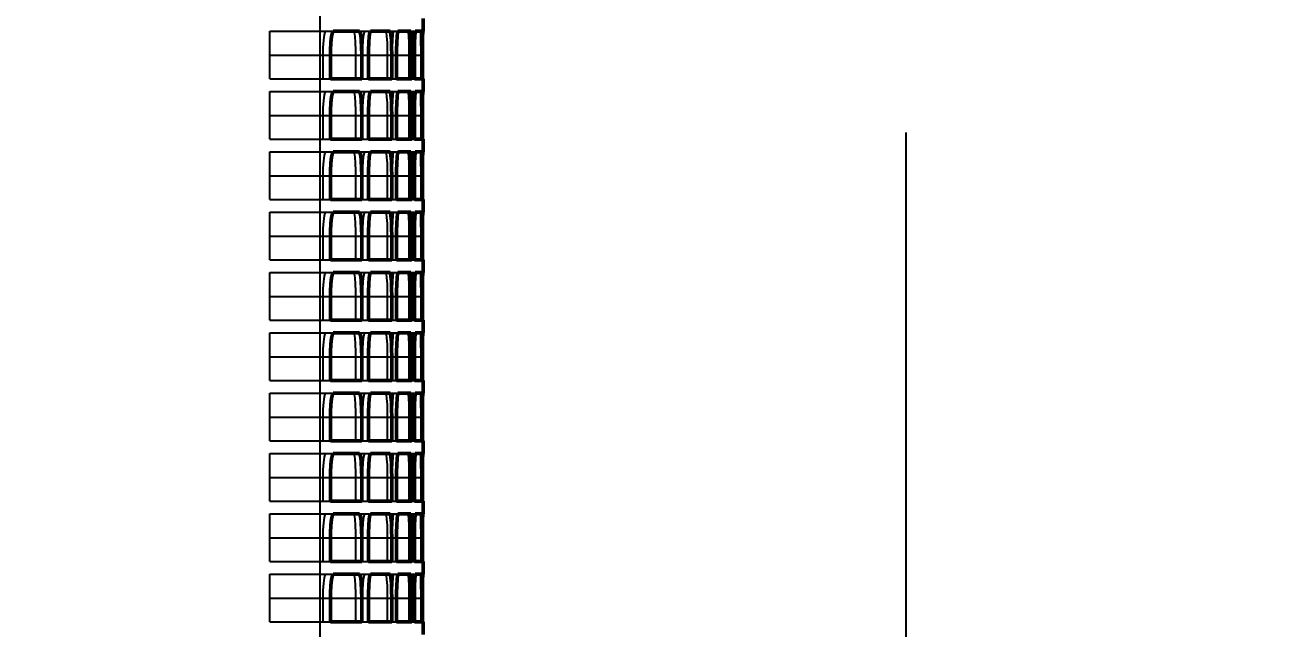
# Model space of a CAD drawing. Header units: inches. Extents: x -0.3 to 42.3, y 0 to 41.9.
# Drawn here: x 31.97 to 42.25, y 10.13 to 15.13 of the extents above; entities that cross this region are included whole.
import ezdxf

# ---------------------------------------------------------------- set-up
doc = ezdxf.new("R2010")
doc.units = ezdxf.units.IN
doc.header["$MEASUREMENT"] = 0
doc.linetypes.add('Dashed', pattern=[2, 1, -1])
for name, color, linetype, lineweight in [('AM_0', 7, 'Continuous', 50), ('AM_4', 3, 'Continuous', 25), ('AM_5', 3, 'Continuous', 25), ('AM_9', 6, 'Dashed', 25)]:
    doc.layers.add(name, color=color, linetype=linetype, lineweight=lineweight)
doc.dimstyles.get("Standard").update_dxf_attribs({"dimtxt": 0.18, "dimasz": 0.18, "dimexe": 0.18, "dimexo": 0.0625, "dimgap": 0.09, "dimtad": 0, "dimtih": 1, "dimtoh": 1, "dimdec": 4, "dimzin": 0, "dimdsep": 46, "dimtxsty": 'Standard', "dimcen": 0.09, "dimadec": 0, "dimazin": 0, "dimtfac": 1, "dimtdec": 4, "dimtofl": 0, "dimtmove": 0, "dimatfit": 3, "dimfxl": 1, "dimtolj": 1, "dimtzin": 0, "dimarcsym": 0})

# ---------------------------------------------------------------- blocks, each defined once
blk = doc.blocks.new('*D1')
at = {"layer": 'AM_5', "color": 0, "lineweight": -2}
for p, q in [((14.375, 41.75), (39.27, 41.75)), ((39.27, 39.75), (39.27, 27.51)), ((39.27, 2), (39.27, 14.24)), ((3.39, 0), (39.27, 0))]:
    blk.add_line(p, q, dxfattribs=at)
at = {"layer": 'AM_5', "color": 0}
for points in [[(39.603, 39.75), (38.937, 39.75), (39.27, 41.75)], [(38.937, 2), (39.603, 2), (39.27, 0)]]:
    blk.add_solid(points, dxfattribs=at)
at = {"layer": 'Defpoints', "color": 0}
for p in [(14.375, 41.75), (3.39, 0), (39.27, 0)]:
    blk.add_point(p, dxfattribs=at)
at = {"layer": 'AM_5', "color": 0, "insert": (39.27, 20.875), "char_height": 2, "attachment_point": 5, "rotation": 90}
blk.add_mtext('\\A1;41.75 in', dxfattribs=at)

msp = doc.modelspace()

# ---------------------------------------------------------------- linework, layer by layer
at = {"layer": 'AM_0'}
for p, q in [((35.27, 15.186), (35.27, 15.081)), ((34.74364, 15.081), (34.52673, 15.081)), ((34.99698, 15.081), (34.83586, 15.081)), ((35.16774, 15.081), (35.06207, 15.081)), ((35.25626, 15.081), (35.20582, 15.081)), ((35.27, 15.081), (35.26742, 15.081)), ((34.50411, 14.881), (34.50411, 14.686)), ((34.76233, 14.686), (34.76233, 14.881)), ((34.81857, 14.881), (34.81857, 14.686)), ((35.01038, 14.686), (35.01038, 14.881)), ((35.05007, 14.881), (35.05007, 14.686)), ((35.17586, 14.686), (35.17586, 14.881)), ((35.19909, 14.881), (35.19909, 14.686)), ((35.25913, 14.686), (35.25913, 14.881)), ((35.26593, 14.881), (35.26593, 14.686)), ((34.50411, 14.686), (34.76233, 14.686)), ((34.81857, 14.686), (35.01038, 14.686)), ((35.05007, 14.686), (35.17586, 14.686)), ((35.19909, 14.686), (35.25913, 14.686)), ((35.26593, 14.686), (35.27, 14.686)), ((35.27, 14.686), (35.27, 14.581)), ((34.74364, 14.581), (34.52673, 14.581)), ((34.99698, 14.581), (34.83586, 14.581)), ((35.16774, 14.581), (35.06207, 14.581)), ((35.25626, 14.581), (35.20582, 14.581)), ((35.27, 14.581), (35.26742, 14.581)), ((34.50411, 14.381), (34.50411, 14.186)), ((34.76233, 14.186), (34.76233, 14.381)), ((34.81857, 14.381), (34.81857, 14.186)), ((35.01038, 14.186), (35.01038, 14.381)), ((35.05007, 14.381), (35.05007, 14.186)), ((35.17586, 14.186), (35.17586, 14.381)), ((35.19909, 14.381), (35.19909, 14.186)), ((35.25913, 14.186), (35.25913, 14.381)), ((35.26593, 14.381), (35.26593, 14.186)), ((34.50411, 14.186), (34.76233, 14.186)), ((34.81857, 14.186), (35.01038, 14.186)), ((35.05007, 14.186), (35.17586, 14.186)), ((35.19909, 14.186), (35.25913, 14.186)), ((35.26593, 14.186), (35.27, 14.186)), ((35.27, 14.186), (35.27, 14.081)), ((34.74364, 14.081), (34.52673, 14.081)), ((34.99698, 14.081), (34.83586, 14.081)), ((35.16774, 14.081), (35.06207, 14.081)), ((35.25626, 14.081), (35.20582, 14.081)), ((35.27, 14.081), (35.26742, 14.081)), ((34.50411, 13.881), (34.50411, 13.686)), ((34.76233, 13.686), (34.76233, 13.881)), ((34.81857, 13.881), (34.81857, 13.686)), ((35.01038, 13.686), (35.01038, 13.881)), ((35.05007, 13.881), (35.05007, 13.686)), ((35.17586, 13.686), (35.17586, 13.881)), ((35.19909, 13.881), (35.19909, 13.686)), ((35.25913, 13.686), (35.25913, 13.881)), ((35.26593, 13.881), (35.26593, 13.686)), ((34.50411, 13.686), (34.76233, 13.686)), ((34.81857, 13.686), (35.01038, 13.686)), ((35.05007, 13.686), (35.17586, 13.686)), ((35.19909, 13.686), (35.25913, 13.686)), ((35.26593, 13.686), (35.27, 13.686)), ((35.27, 13.686), (35.27, 13.581)), ((34.74364, 13.581), (34.52673, 13.581)), ((34.99698, 13.581), (34.83586, 13.581)), ((35.16774, 13.581), (35.06207, 13.581)), ((35.25626, 13.581), (35.20582, 13.581)), ((35.27, 13.581), (35.26742, 13.581)), ((34.50411, 13.381), (34.50411, 13.186)), ((34.76233, 13.186), (34.76233, 13.381)), ((34.81857, 13.381), (34.81857, 13.186)), ((35.01038, 13.186), (35.01038, 13.381)), ((35.05007, 13.381), (35.05007, 13.186)), ((35.17586, 13.186), (35.17586, 13.381)), ((35.19909, 13.381), (35.19909, 13.186)), ((35.25913, 13.186), (35.25913, 13.381)), ((35.26593, 13.381), (35.26593, 13.186)), ((34.50411, 13.186), (34.76233, 13.186)), ((34.81857, 13.186), (35.01038, 13.186)), ((35.05007, 13.186), (35.17586, 13.186)), ((35.19909, 13.186), (35.25913, 13.186)), ((35.26593, 13.186), (35.27, 13.186)), ((35.27, 13.186), (35.27, 13.081)), ((34.74364, 13.081), (34.52673, 13.081)), ((34.99698, 13.081), (34.83586, 13.081)), ((35.16774, 13.081), (35.06207, 13.081)), ((35.25626, 13.081), (35.20582, 13.081)), ((35.27, 13.081), (35.26742, 13.081)), ((34.50411, 12.881), (34.50411, 12.686)), ((34.76233, 12.686), (34.76233, 12.881)), ((34.81857, 12.881), (34.81857, 12.686)), ((35.01038, 12.686), (35.01038, 12.881)), ((35.05007, 12.881), (35.05007, 12.686)), ((35.17586, 12.686), (35.17586, 12.881)), ((35.19909, 12.881), (35.19909, 12.686)), ((35.25913, 12.686), (35.25913, 12.881)), ((35.26593, 12.881), (35.26593, 12.686)), ((34.50411, 12.686), (34.76233, 12.686)), ((34.81857, 12.686), (35.01038, 12.686)), ((35.05007, 12.686), (35.17586, 12.686)), ((35.19909, 12.686), (35.25913, 12.686)), ((35.26593, 12.686), (35.27, 12.686)), ((35.27, 12.686), (35.27, 12.581)), ((34.74364, 12.581), (34.52673, 12.581)), ((34.99698, 12.581), (34.83586, 12.581)), ((35.16774, 12.581), (35.06207, 12.581)), ((35.25626, 12.581), (35.20582, 12.581)), ((35.27, 12.581), (35.26742, 12.581)), ((34.50411, 12.381), (34.50411, 12.186)), ((34.76233, 12.186), (34.76233, 12.381)), ((34.81857, 12.381), (34.81857, 12.186)), ((35.01038, 12.186), (35.01038, 12.381)), ((35.05007, 12.381), (35.05007, 12.186)), ((35.17586, 12.186), (35.17586, 12.381)), ((35.19909, 12.381), (35.19909, 12.186)), ((35.25913, 12.186), (35.25913, 12.381)), ((35.26593, 12.381), (35.26593, 12.186)), ((34.50411, 12.186), (34.76233, 12.186)), ((34.81857, 12.186), (35.01038, 12.186)), ((35.05007, 12.186), (35.17586, 12.186)), ((35.19909, 12.186), (35.25913, 12.186)), ((35.26593, 12.186), (35.27, 12.186)), ((35.27, 12.186), (35.27, 12.081)), ((34.74364, 12.081), (34.52673, 12.081)), ((34.99698, 12.081), (34.83586, 12.081)), ((35.16774, 12.081), (35.06207, 12.081)), ((35.25626, 12.081), (35.20582, 12.081)), ((35.27, 12.081), (35.26742, 12.081)), ((34.50411, 11.881), (34.50411, 11.686)), ((34.76233, 11.686), (34.76233, 11.881)), ((34.81857, 11.881), (34.81857, 11.686)), ((35.01038, 11.686), (35.01038, 11.881)), ((35.05007, 11.881), (35.05007, 11.686)), ((35.17586, 11.686), (35.17586, 11.881)), ((35.19909, 11.881), (35.19909, 11.686)), ((35.25913, 11.686), (35.25913, 11.881)), ((35.26593, 11.881), (35.26593, 11.686)), ((34.50411, 11.686), (34.76233, 11.686)), ((34.81857, 11.686), (35.01038, 11.686)), ((35.05007, 11.686), (35.17586, 11.686)), ((35.19909, 11.686), (35.25913, 11.686)), ((35.26593, 11.686), (35.27, 11.686)), ((35.27, 11.686), (35.27, 11.581)), ((34.74364, 11.581), (34.52673, 11.581)), ((34.99698, 11.581), (34.83586, 11.581)), ((35.16774, 11.581), (35.06207, 11.581)), ((35.25626, 11.581), (35.20582, 11.581)), ((35.27, 11.581), (35.26742, 11.581)), ((34.50411, 11.381), (34.50411, 11.186)), ((34.76233, 11.186), (34.76233, 11.381)), ((34.81857, 11.381), (34.81857, 11.186)), ((35.01038, 11.186), (35.01038, 11.381)), ((35.05007, 11.381), (35.05007, 11.186)), ((35.17586, 11.186), (35.17586, 11.381)), ((35.19909, 11.381), (35.19909, 11.186)), ((35.25913, 11.186), (35.25913, 11.381)), ((35.26593, 11.381), (35.26593, 11.186)), ((34.50411, 11.186), (34.76233, 11.186)), ((34.81857, 11.186), (35.01038, 11.186)), ((35.05007, 11.186), (35.17586, 11.186)), ((35.19909, 11.186), (35.25913, 11.186)), ((35.26593, 11.186), (35.27, 11.186)), ((35.27, 11.186), (35.27, 11.081)), ((34.74364, 11.081), (34.52673, 11.081)), ((34.99698, 11.081), (34.83586, 11.081)), ((35.16774, 11.081), (35.06207, 11.081)), ((35.25626, 11.081), (35.20582, 11.081)), ((35.27, 11.081), (35.26742, 11.081)), ((34.50411, 10.881), (34.50411, 10.686)), ((34.76233, 10.686), (34.76233, 10.881)), ((34.81857, 10.881), (34.81857, 10.686)), ((35.01038, 10.686), (35.01038, 10.881)), ((35.05007, 10.881), (35.05007, 10.686)), ((35.17586, 10.686), (35.17586, 10.881)), ((35.19909, 10.881), (35.19909, 10.686)), ((35.25913, 10.686), (35.25913, 10.881)), ((35.26593, 10.881), (35.26593, 10.686)), ((34.50411, 10.686), (34.76233, 10.686)), ((34.81857, 10.686), (35.01038, 10.686)), ((35.05007, 10.686), (35.17586, 10.686)), ((35.19909, 10.686), (35.25913, 10.686)), ((35.26593, 10.686), (35.27, 10.686)), ((35.27, 10.686), (35.27, 10.581)), ((34.74364, 10.581), (34.52673, 10.581)), ((34.99698, 10.581), (34.83586, 10.581)), ((35.16774, 10.581), (35.06207, 10.581)), ((35.25626, 10.581), (35.20582, 10.581)), ((35.27, 10.581), (35.26742, 10.581)), ((34.50411, 10.381), (34.50411, 10.186)), ((34.76233, 10.186), (34.76233, 10.381)), ((34.81857, 10.381), (34.81857, 10.186)), ((35.01038, 10.186), (35.01038, 10.381)), ((35.05007, 10.381), (35.05007, 10.186)), ((35.17586, 10.186), (35.17586, 10.381)), ((35.19909, 10.381), (35.19909, 10.186)), ((35.25913, 10.186), (35.25913, 10.381)), ((35.26593, 10.381), (35.26593, 10.186)), ((34.50411, 10.186), (34.76233, 10.186)), ((34.81857, 10.186), (35.01038, 10.186)), ((35.05007, 10.186), (35.17586, 10.186)), ((35.19909, 10.186), (35.25913, 10.186)), ((35.26593, 10.186), (35.27, 10.186)), ((35.27, 10.186), (35.27, 10.081))]:
    msp.add_line(p, q, dxfattribs=at)
for points in [[(34.52673, 15.081), (34.51924, 15.06961), (34.51257, 15.03669), (34.5075, 14.98604), (34.50463, 14.92369), (34.50411, 14.881)], [(34.76233, 14.881), (34.76129, 14.94699), (34.75829, 15.00554), (34.75365, 15.05018), (34.74785, 15.07594), (34.74364, 15.081)], [(34.83586, 15.081), (34.83016, 15.06966), (34.82507, 15.03689), (34.82119, 14.98645), (34.81898, 14.92419), (34.81857, 14.881)], [(35.01038, 14.881), (35.00964, 14.94709), (35.00748, 15.00573), (35.00415, 15.05038), (34.99998, 15.07603), (34.99698, 15.081)], [(35.06207, 15.081), (35.05813, 15.06969), (35.0546, 15.03704), (35.0519, 14.98674), (35.05036, 14.92456), (35.05007, 14.881)], [(35.17586, 14.881), (35.17541, 14.94716), (35.17411, 15.00586), (35.17209, 15.05051), (35.16956, 15.07609), (35.16774, 15.081)], [(35.20582, 15.081), (35.20363, 15.06972), (35.20165, 15.03713), (35.20013, 14.98693), (35.19925, 14.9248), (35.19909, 14.881)], [(35.25913, 14.881), (35.25898, 14.9472), (35.25853, 15.00593), (35.25782, 15.05058), (35.25692, 15.07612), (35.25626, 15.081)], [(35.26742, 15.081), (35.26696, 15.06973), (35.26653, 15.03717), (35.26618, 14.98701), (35.26597, 14.9249), (35.26593, 14.881)], [(34.52673, 14.581), (34.51924, 14.56961), (34.51257, 14.53669), (34.5075, 14.48604), (34.50463, 14.42369), (34.50411, 14.381)], [(34.76233, 14.381), (34.76129, 14.44699), (34.75829, 14.50554), (34.75365, 14.55018), (34.74785, 14.57594), (34.74364, 14.581)], [(34.83586, 14.581), (34.83016, 14.56966), (34.82507, 14.53689), (34.82119, 14.48645), (34.81898, 14.42419), (34.81857, 14.381)], [(35.01038, 14.381), (35.00964, 14.44709), (35.00748, 14.50573), (35.00415, 14.55038), (34.99998, 14.57603), (34.99698, 14.581)], [(35.06207, 14.581), (35.05813, 14.56969), (35.0546, 14.53704), (35.0519, 14.48674), (35.05036, 14.42456), (35.05007, 14.381)], [(35.17586, 14.381), (35.17541, 14.44716), (35.17411, 14.50586), (35.17209, 14.55051), (35.16956, 14.57609), (35.16774, 14.581)], [(35.20582, 14.581), (35.20363, 14.56972), (35.20165, 14.53713), (35.20013, 14.48693), (35.19925, 14.4248), (35.19909, 14.381)], [(35.25913, 14.381), (35.25898, 14.4472), (35.25853, 14.50593), (35.25782, 14.55058), (35.25692, 14.57612), (35.25626, 14.581)], [(35.26742, 14.581), (35.26696, 14.56973), (35.26653, 14.53717), (35.26618, 14.48701), (35.26597, 14.4249), (35.26593, 14.381)], [(34.52673, 14.081), (34.51924, 14.06961), (34.51257, 14.03669), (34.5075, 13.98604), (34.50463, 13.92369), (34.50411, 13.881)], [(34.76233, 13.881), (34.76129, 13.94699), (34.75829, 14.00554), (34.75365, 14.05018), (34.74785, 14.07594), (34.74364, 14.081)], [(34.83586, 14.081), (34.83016, 14.06966), (34.82507, 14.03689), (34.82119, 13.98645), (34.81898, 13.92419), (34.81857, 13.881)], [(35.01038, 13.881), (35.00964, 13.94709), (35.00748, 14.00573), (35.00415, 14.05038), (34.99998, 14.07603), (34.99698, 14.081)], [(35.06207, 14.081), (35.05813, 14.06969), (35.0546, 14.03704), (35.0519, 13.98674), (35.05036, 13.92456), (35.05007, 13.881)], [(35.17586, 13.881), (35.17541, 13.94716), (35.17411, 14.00586), (35.17209, 14.05051), (35.16956, 14.07609), (35.16774, 14.081)], [(35.20582, 14.081), (35.20363, 14.06972), (35.20165, 14.03713), (35.20013, 13.98693), (35.19925, 13.9248), (35.19909, 13.881)], [(35.25913, 13.881), (35.25898, 13.9472), (35.25853, 14.00593), (35.25782, 14.05058), (35.25692, 14.07612), (35.25626, 14.081)], [(35.26742, 14.081), (35.26696, 14.06973), (35.26653, 14.03717), (35.26618, 13.98701), (35.26597, 13.9249), (35.26593, 13.881)], [(34.52673, 13.581), (34.51924, 13.56961), (34.51257, 13.53669), (34.5075, 13.48604), (34.50463, 13.42369), (34.50411, 13.381)], [(34.76233, 13.381), (34.76129, 13.44699), (34.75829, 13.50554), (34.75365, 13.55018), (34.74785, 13.57594), (34.74364, 13.581)], [(34.83586, 13.581), (34.83016, 13.56966), (34.82507, 13.53689), (34.82119, 13.48645), (34.81898, 13.42419), (34.81857, 13.381)], [(35.01038, 13.381), (35.00964, 13.44709), (35.00748, 13.50573), (35.00415, 13.55038), (34.99998, 13.57603), (34.99698, 13.581)], [(35.06207, 13.581), (35.05813, 13.56969), (35.0546, 13.53704), (35.0519, 13.48674), (35.05036, 13.42456), (35.05007, 13.381)], [(35.17586, 13.381), (35.17541, 13.44716), (35.17411, 13.50586), (35.17209, 13.55051), (35.16956, 13.57609), (35.16774, 13.581)], [(35.20582, 13.581), (35.20363, 13.56972), (35.20165, 13.53713), (35.20013, 13.48693), (35.19925, 13.4248), (35.19909, 13.381)], [(35.25913, 13.381), (35.25898, 13.4472), (35.25853, 13.50593), (35.25782, 13.55058), (35.25692, 13.57612), (35.25626, 13.581)], [(35.26742, 13.581), (35.26696, 13.56973), (35.26653, 13.53717), (35.26618, 13.48701), (35.26597, 13.4249), (35.26593, 13.381)], [(34.52673, 13.081), (34.51924, 13.06961), (34.51257, 13.03669), (34.5075, 12.98604), (34.50463, 12.92369), (34.50411, 12.881)], [(34.76233, 12.881), (34.76129, 12.94699), (34.75829, 13.00554), (34.75365, 13.05018), (34.74785, 13.07594), (34.74364, 13.081)], [(34.83586, 13.081), (34.83016, 13.06966), (34.82507, 13.03689), (34.82119, 12.98645), (34.81898, 12.92419), (34.81857, 12.881)], [(35.01038, 12.881), (35.00964, 12.94709), (35.00748, 13.00573), (35.00415, 13.05038), (34.99998, 13.07603), (34.99698, 13.081)], [(35.06207, 13.081), (35.05813, 13.06969), (35.0546, 13.03704), (35.0519, 12.98674), (35.05036, 12.92456), (35.05007, 12.881)], [(35.17586, 12.881), (35.17541, 12.94716), (35.17411, 13.00586), (35.17209, 13.05051), (35.16956, 13.07609), (35.16774, 13.081)], [(35.20582, 13.081), (35.20363, 13.06972), (35.20165, 13.03713), (35.20013, 12.98693), (35.19925, 12.9248), (35.19909, 12.881)], [(35.25913, 12.881), (35.25898, 12.9472), (35.25853, 13.00593), (35.25782, 13.05058), (35.25692, 13.07612), (35.25626, 13.081)], [(35.26742, 13.081), (35.26696, 13.06973), (35.26653, 13.03717), (35.26618, 12.98701), (35.26597, 12.9249), (35.26593, 12.881)], [(34.52673, 12.581), (34.51924, 12.56961), (34.51257, 12.53669), (34.5075, 12.48604), (34.50463, 12.42369), (34.50411, 12.381)], [(34.76233, 12.381), (34.76129, 12.44699), (34.75829, 12.50554), (34.75365, 12.55018), (34.74785, 12.57594), (34.74364, 12.581)], [(34.83586, 12.581), (34.83016, 12.56966), (34.82507, 12.53689), (34.82119, 12.48645), (34.81898, 12.42419), (34.81857, 12.381)], [(35.01038, 12.381), (35.00964, 12.44709), (35.00748, 12.50573), (35.00415, 12.55038), (34.99998, 12.57603), (34.99698, 12.581)], [(35.06207, 12.581), (35.05813, 12.56969), (35.0546, 12.53704), (35.0519, 12.48674), (35.05036, 12.42456), (35.05007, 12.381)], [(35.17586, 12.381), (35.17541, 12.44716), (35.17411, 12.50586), (35.17209, 12.55051), (35.16956, 12.57609), (35.16774, 12.581)], [(35.20582, 12.581), (35.20363, 12.56972), (35.20165, 12.53713), (35.20013, 12.48693), (35.19925, 12.4248), (35.19909, 12.381)], [(35.25913, 12.381), (35.25898, 12.4472), (35.25853, 12.50593), (35.25782, 12.55058), (35.25692, 12.57612), (35.25626, 12.581)], [(35.26742, 12.581), (35.26696, 12.56973), (35.26653, 12.53717), (35.26618, 12.48701), (35.26597, 12.4249), (35.26593, 12.381)], [(34.52673, 12.081), (34.51924, 12.06961), (34.51257, 12.03669), (34.5075, 11.98604), (34.50463, 11.92369), (34.50411, 11.881)], [(34.76233, 11.881), (34.76129, 11.94699), (34.75829, 12.00554), (34.75365, 12.05018), (34.74785, 12.07594), (34.74364, 12.081)], [(34.83586, 12.081), (34.83016, 12.06966), (34.82507, 12.03689), (34.82119, 11.98645), (34.81898, 11.92419), (34.81857, 11.881)], [(35.01038, 11.881), (35.00964, 11.94709), (35.00748, 12.00573), (35.00415, 12.05038), (34.99998, 12.07603), (34.99698, 12.081)], [(35.06207, 12.081), (35.05813, 12.06969), (35.0546, 12.03704), (35.0519, 11.98674), (35.05036, 11.92456), (35.05007, 11.881)], [(35.17586, 11.881), (35.17541, 11.94716), (35.17411, 12.00586), (35.17209, 12.05051), (35.16956, 12.07609), (35.16774, 12.081)], [(35.20582, 12.081), (35.20363, 12.06972), (35.20165, 12.03713), (35.20013, 11.98693), (35.19925, 11.9248), (35.19909, 11.881)], [(35.25913, 11.881), (35.25898, 11.9472), (35.25853, 12.00593), (35.25782, 12.05058), (35.25692, 12.07612), (35.25626, 12.081)], [(35.26742, 12.081), (35.26696, 12.06973), (35.26653, 12.03717), (35.26618, 11.98701), (35.26597, 11.9249), (35.26593, 11.881)], [(34.52673, 11.581), (34.51924, 11.56961), (34.51257, 11.53669), (34.5075, 11.48604), (34.50463, 11.42369), (34.50411, 11.381)], [(34.76233, 11.381), (34.76129, 11.44699), (34.75829, 11.50554), (34.75365, 11.55018), (34.74785, 11.57594), (34.74364, 11.581)], [(34.83586, 11.581), (34.83016, 11.56966), (34.82507, 11.53689), (34.82119, 11.48645), (34.81898, 11.42419), (34.81857, 11.381)], [(35.01038, 11.381), (35.00964, 11.44709), (35.00748, 11.50573), (35.00415, 11.55038), (34.99998, 11.57603), (34.99698, 11.581)], [(35.06207, 11.581), (35.05813, 11.56969), (35.0546, 11.53704), (35.0519, 11.48674), (35.05036, 11.42456), (35.05007, 11.381)], [(35.17586, 11.381), (35.17541, 11.44716), (35.17411, 11.50586), (35.17209, 11.55051), (35.16956, 11.57609), (35.16774, 11.581)], [(35.20582, 11.581), (35.20363, 11.56972), (35.20165, 11.53713), (35.20013, 11.48693), (35.19925, 11.4248), (35.19909, 11.381)], [(35.25913, 11.381), (35.25898, 11.4472), (35.25853, 11.50593), (35.25782, 11.55058), (35.25692, 11.57612), (35.25626, 11.581)], [(35.26742, 11.581), (35.26696, 11.56973), (35.26653, 11.53717), (35.26618, 11.48701), (35.26597, 11.4249), (35.26593, 11.381)], [(34.52673, 11.081), (34.51924, 11.06961), (34.51257, 11.03669), (34.5075, 10.98604), (34.50463, 10.92369), (34.50411, 10.881)], [(34.76233, 10.881), (34.76129, 10.94699), (34.75829, 11.00554), (34.75365, 11.05018), (34.74785, 11.07594), (34.74364, 11.081)], [(34.83586, 11.081), (34.83016, 11.06966), (34.82507, 11.03689), (34.82119, 10.98645), (34.81898, 10.92419), (34.81857, 10.881)], [(35.01038, 10.881), (35.00964, 10.94709), (35.00748, 11.00573), (35.00415, 11.05038), (34.99998, 11.07603), (34.99698, 11.081)], [(35.06207, 11.081), (35.05813, 11.06969), (35.0546, 11.03704), (35.0519, 10.98674), (35.05036, 10.92456), (35.05007, 10.881)], [(35.17586, 10.881), (35.17541, 10.94716), (35.17411, 11.00586), (35.17209, 11.05051), (35.16956, 11.07609), (35.16774, 11.081)], [(35.20582, 11.081), (35.20363, 11.06972), (35.20165, 11.03713), (35.20013, 10.98693), (35.19925, 10.9248), (35.19909, 10.881)], [(35.25913, 10.881), (35.25898, 10.9472), (35.25853, 11.00593), (35.25782, 11.05058), (35.25692, 11.07612), (35.25626, 11.081)], [(35.26742, 11.081), (35.26696, 11.06973), (35.26653, 11.03717), (35.26618, 10.98701), (35.26597, 10.9249), (35.26593, 10.881)], [(34.52673, 10.581), (34.51924, 10.56961), (34.51257, 10.53669), (34.5075, 10.48604), (34.50463, 10.42369), (34.50411, 10.381)], [(34.76233, 10.381), (34.76129, 10.44699), (34.75829, 10.50554), (34.75365, 10.55018), (34.74785, 10.57594), (34.74364, 10.581)], [(34.83586, 10.581), (34.83016, 10.56966), (34.82507, 10.53689), (34.82119, 10.48645), (34.81898, 10.42419), (34.81857, 10.381)], [(35.01038, 10.381), (35.00964, 10.44709), (35.00748, 10.50573), (35.00415, 10.55038), (34.99998, 10.57603), (34.99698, 10.581)], [(35.06207, 10.581), (35.05813, 10.56969), (35.0546, 10.53704), (35.0519, 10.48674), (35.05036, 10.42456), (35.05007, 10.381)], [(35.17586, 10.381), (35.17541, 10.44716), (35.17411, 10.50586), (35.17209, 10.55051), (35.16956, 10.57609), (35.16774, 10.581)], [(35.20582, 10.581), (35.20363, 10.56972), (35.20165, 10.53713), (35.20013, 10.48693), (35.19925, 10.4248), (35.19909, 10.381)], [(35.25913, 10.381), (35.25898, 10.4472), (35.25853, 10.50593), (35.25782, 10.55058), (35.25692, 10.57612), (35.25626, 10.581)], [(35.26742, 10.581), (35.26696, 10.56973), (35.26653, 10.53717), (35.26618, 10.48701), (35.26597, 10.4249), (35.26593, 10.381)]]:
    msp.add_lwpolyline(points, dxfattribs=at)
at = {"layer": 'AM_4'}
for p, q in [((34.41416, 41.15), (34.41416, 1.69)), ((34.50411, 14.881), (34.76233, 14.881)), ((34.81857, 14.881), (35.01038, 14.881)), ((35.05007, 14.881), (35.17586, 14.881)), ((35.19909, 14.881), (35.25913, 14.881)), ((34.50411, 14.381), (34.76233, 14.381)), ((34.81857, 14.381), (35.01038, 14.381)), ((35.05007, 14.381), (35.17586, 14.381)), ((35.19909, 14.381), (35.25913, 14.381)), ((34.50411, 13.881), (34.76233, 13.881)), ((34.81857, 13.881), (35.01038, 13.881)), ((35.05007, 13.881), (35.17586, 13.881)), ((35.19909, 13.881), (35.25913, 13.881)), ((34.50411, 13.381), (34.76233, 13.381)), ((34.81857, 13.381), (35.01038, 13.381)), ((35.05007, 13.381), (35.17586, 13.381)), ((35.19909, 13.381), (35.25913, 13.381)), ((34.50411, 12.881), (34.76233, 12.881)), ((34.81857, 12.881), (35.01038, 12.881)), ((35.05007, 12.881), (35.17586, 12.881)), ((35.19909, 12.881), (35.25913, 12.881)), ((34.50411, 12.381), (34.76233, 12.381)), ((34.81857, 12.381), (35.01038, 12.381)), ((35.05007, 12.381), (35.17586, 12.381)), ((35.19909, 12.381), (35.25913, 12.381)), ((34.50411, 11.881), (34.76233, 11.881)), ((34.81857, 11.881), (35.01038, 11.881)), ((35.05007, 11.881), (35.17586, 11.881)), ((35.19909, 11.881), (35.25913, 11.881)), ((34.50411, 11.381), (34.76233, 11.381)), ((34.81857, 11.381), (35.01038, 11.381)), ((35.05007, 11.381), (35.17586, 11.381)), ((35.19909, 11.381), (35.25913, 11.381)), ((34.50411, 10.881), (34.76233, 10.881)), ((34.81857, 10.881), (35.01038, 10.881)), ((35.05007, 10.881), (35.17586, 10.881)), ((35.19909, 10.881), (35.25913, 10.881)), ((34.50411, 10.381), (34.76233, 10.381)), ((34.81857, 10.381), (35.01038, 10.381)), ((35.05007, 10.381), (35.17586, 10.381)), ((35.19909, 10.381), (35.25913, 10.381))]:
    msp.add_line(p, q, dxfattribs=at)
at = {"layer": 'AM_9'}
for p, q in [((34, 14.686), (34, 15.081)), ((34, 15.081), (34.52673, 15.081)), ((34.74364, 15.081), (34.83586, 15.081)), ((34.99698, 15.081), (35.06207, 15.081)), ((35.16774, 15.081), (35.20582, 15.081)), ((35.25626, 15.081), (35.26742, 15.081)), ((34, 14.881), (34.50411, 14.881)), ((34.44226, 14.686), (34.44226, 14.881)), ((34.71185, 14.881), (34.71185, 14.686)), ((34.76233, 14.881), (34.81857, 14.881)), ((34.77091, 14.686), (34.77091, 14.881)), ((34.974, 14.881), (34.974, 14.686)), ((35.01038, 14.881), (35.05007, 14.881)), ((35.01649, 14.686), (35.01649, 14.881)), ((35.15351, 14.881), (35.15351, 14.686)), ((35.17586, 14.881), (35.19909, 14.881)), ((35.17953, 14.686), (35.17953, 14.881)), ((35.25075, 14.881), (35.25075, 14.686)), ((35.25913, 14.881), (35.26593, 14.881)), ((35.26035, 14.686), (35.26035, 14.881)), ((34, 14.686), (34.50411, 14.686)), ((34.76233, 14.686), (34.81857, 14.686)), ((35.01038, 14.686), (35.05007, 14.686)), ((35.17586, 14.686), (35.19909, 14.686)), ((35.25913, 14.686), (35.26593, 14.686)), ((34, 14.186), (34, 14.581)), ((34, 14.581), (34.52673, 14.581)), ((34.74364, 14.581), (34.83586, 14.581)), ((34.99698, 14.581), (35.06207, 14.581)), ((35.16774, 14.581), (35.20582, 14.581)), ((35.25626, 14.581), (35.26742, 14.581)), ((34, 14.381), (34.50411, 14.381)), ((34.44226, 14.186), (34.44226, 14.381)), ((34.71185, 14.381), (34.71185, 14.186)), ((34.76233, 14.381), (34.81857, 14.381)), ((34.77091, 14.186), (34.77091, 14.381)), ((34.974, 14.381), (34.974, 14.186)), ((35.01038, 14.381), (35.05007, 14.381)), ((35.01649, 14.186), (35.01649, 14.381)), ((35.15351, 14.381), (35.15351, 14.186)), ((35.17586, 14.381), (35.19909, 14.381)), ((35.17953, 14.186), (35.17953, 14.381)), ((35.25075, 14.381), (35.25075, 14.186)), ((35.25913, 14.381), (35.26593, 14.381)), ((35.26035, 14.186), (35.26035, 14.381)), ((34, 14.186), (34.50411, 14.186)), ((34.76233, 14.186), (34.81857, 14.186)), ((35.01038, 14.186), (35.05007, 14.186)), ((35.17586, 14.186), (35.19909, 14.186)), ((35.25913, 14.186), (35.26593, 14.186)), ((34, 13.686), (34, 14.081)), ((34, 14.081), (34.52673, 14.081)), ((34.74364, 14.081), (34.83586, 14.081)), ((34.99698, 14.081), (35.06207, 14.081)), ((35.16774, 14.081), (35.20582, 14.081)), ((35.25626, 14.081), (35.26742, 14.081)), ((34, 13.881), (34.50411, 13.881)), ((34.44226, 13.686), (34.44226, 13.881)), ((34.71185, 13.881), (34.71185, 13.686)), ((34.76233, 13.881), (34.81857, 13.881)), ((34.77091, 13.686), (34.77091, 13.881)), ((34.974, 13.881), (34.974, 13.686)), ((35.01038, 13.881), (35.05007, 13.881)), ((35.01649, 13.686), (35.01649, 13.881)), ((35.15351, 13.881), (35.15351, 13.686)), ((35.17586, 13.881), (35.19909, 13.881)), ((35.17953, 13.686), (35.17953, 13.881)), ((35.25075, 13.881), (35.25075, 13.686)), ((35.25913, 13.881), (35.26593, 13.881)), ((35.26035, 13.686), (35.26035, 13.881)), ((34, 13.686), (34.50411, 13.686)), ((34.76233, 13.686), (34.81857, 13.686)), ((35.01038, 13.686), (35.05007, 13.686)), ((35.17586, 13.686), (35.19909, 13.686)), ((35.25913, 13.686), (35.26593, 13.686)), ((34, 13.186), (34, 13.581)), ((34, 13.581), (34.52673, 13.581)), ((34.74364, 13.581), (34.83586, 13.581)), ((34.99698, 13.581), (35.06207, 13.581)), ((35.16774, 13.581), (35.20582, 13.581)), ((35.25626, 13.581), (35.26742, 13.581)), ((34, 13.381), (34.50411, 13.381)), ((34.44226, 13.186), (34.44226, 13.381)), ((34.71185, 13.381), (34.71185, 13.186)), ((34.76233, 13.381), (34.81857, 13.381)), ((34.77091, 13.186), (34.77091, 13.381)), ((34.974, 13.381), (34.974, 13.186)), ((35.01038, 13.381), (35.05007, 13.381)), ((35.01649, 13.186), (35.01649, 13.381)), ((35.15351, 13.381), (35.15351, 13.186)), ((35.17586, 13.381), (35.19909, 13.381)), ((35.17953, 13.186), (35.17953, 13.381)), ((35.25075, 13.381), (35.25075, 13.186)), ((35.25913, 13.381), (35.26593, 13.381)), ((35.26035, 13.186), (35.26035, 13.381)), ((34, 13.186), (34.50411, 13.186)), ((34.76233, 13.186), (34.81857, 13.186)), ((35.01038, 13.186), (35.05007, 13.186)), ((35.17586, 13.186), (35.19909, 13.186)), ((35.25913, 13.186), (35.26593, 13.186)), ((34, 12.686), (34, 13.081)), ((34, 13.081), (34.52673, 13.081)), ((34.74364, 13.081), (34.83586, 13.081)), ((34.99698, 13.081), (35.06207, 13.081)), ((35.16774, 13.081), (35.20582, 13.081)), ((35.25626, 13.081), (35.26742, 13.081)), ((34, 12.881), (34.50411, 12.881)), ((34.44226, 12.686), (34.44226, 12.881)), ((34.71185, 12.881), (34.71185, 12.686)), ((34.76233, 12.881), (34.81857, 12.881)), ((34.77091, 12.686), (34.77091, 12.881)), ((34.974, 12.881), (34.974, 12.686)), ((35.01038, 12.881), (35.05007, 12.881)), ((35.01649, 12.686), (35.01649, 12.881)), ((35.15351, 12.881), (35.15351, 12.686)), ((35.17586, 12.881), (35.19909, 12.881)), ((35.17953, 12.686), (35.17953, 12.881)), ((35.25075, 12.881), (35.25075, 12.686)), ((35.25913, 12.881), (35.26593, 12.881)), ((35.26035, 12.686), (35.26035, 12.881)), ((34, 12.686), (34.50411, 12.686)), ((34.76233, 12.686), (34.81857, 12.686)), ((35.01038, 12.686), (35.05007, 12.686)), ((35.17586, 12.686), (35.19909, 12.686)), ((35.25913, 12.686), (35.26593, 12.686)), ((34, 12.186), (34, 12.581)), ((34, 12.581), (34.52673, 12.581)), ((34.74364, 12.581), (34.83586, 12.581)), ((34.99698, 12.581), (35.06207, 12.581)), ((35.16774, 12.581), (35.20582, 12.581)), ((35.25626, 12.581), (35.26742, 12.581)), ((34, 12.381), (34.50411, 12.381)), ((34.44226, 12.186), (34.44226, 12.381)), ((34.71185, 12.381), (34.71185, 12.186)), ((34.76233, 12.381), (34.81857, 12.381)), ((34.77091, 12.186), (34.77091, 12.381)), ((34.974, 12.381), (34.974, 12.186)), ((35.01038, 12.381), (35.05007, 12.381)), ((35.01649, 12.186), (35.01649, 12.381)), ((35.15351, 12.381), (35.15351, 12.186)), ((35.17586, 12.381), (35.19909, 12.381)), ((35.17953, 12.186), (35.17953, 12.381)), ((35.25075, 12.381), (35.25075, 12.186)), ((35.25913, 12.381), (35.26593, 12.381)), ((35.26035, 12.186), (35.26035, 12.381)), ((34, 12.186), (34.50411, 12.186)), ((34.76233, 12.186), (34.81857, 12.186)), ((35.01038, 12.186), (35.05007, 12.186)), ((35.17586, 12.186), (35.19909, 12.186)), ((35.25913, 12.186), (35.26593, 12.186)), ((34, 11.686), (34, 12.081)), ((34, 12.081), (34.52673, 12.081)), ((34.74364, 12.081), (34.83586, 12.081)), ((34.99698, 12.081), (35.06207, 12.081)), ((35.16774, 12.081), (35.20582, 12.081)), ((35.25626, 12.081), (35.26742, 12.081)), ((34, 11.881), (34.50411, 11.881)), ((34.44226, 11.686), (34.44226, 11.881)), ((34.71185, 11.881), (34.71185, 11.686)), ((34.76233, 11.881), (34.81857, 11.881)), ((34.77091, 11.686), (34.77091, 11.881)), ((34.974, 11.881), (34.974, 11.686)), ((35.01038, 11.881), (35.05007, 11.881)), ((35.01649, 11.686), (35.01649, 11.881)), ((35.15351, 11.881), (35.15351, 11.686)), ((35.17586, 11.881), (35.19909, 11.881)), ((35.17953, 11.686), (35.17953, 11.881)), ((35.25075, 11.881), (35.25075, 11.686)), ((35.25913, 11.881), (35.26593, 11.881)), ((35.26035, 11.686), (35.26035, 11.881)), ((34, 11.686), (34.50411, 11.686)), ((34.76233, 11.686), (34.81857, 11.686)), ((35.01038, 11.686), (35.05007, 11.686)), ((35.17586, 11.686), (35.19909, 11.686)), ((35.25913, 11.686), (35.26593, 11.686)), ((34, 11.186), (34, 11.581)), ((34, 11.581), (34.52673, 11.581)), ((34.74364, 11.581), (34.83586, 11.581)), ((34.99698, 11.581), (35.06207, 11.581)), ((35.16774, 11.581), (35.20582, 11.581)), ((35.25626, 11.581), (35.26742, 11.581)), ((34, 11.381), (34.50411, 11.381)), ((34.44226, 11.186), (34.44226, 11.381)), ((34.71185, 11.381), (34.71185, 11.186)), ((34.76233, 11.381), (34.81857, 11.381)), ((34.77091, 11.186), (34.77091, 11.381)), ((34.974, 11.381), (34.974, 11.186)), ((35.01038, 11.381), (35.05007, 11.381)), ((35.01649, 11.186), (35.01649, 11.381)), ((35.15351, 11.381), (35.15351, 11.186)), ((35.17586, 11.381), (35.19909, 11.381)), ((35.17953, 11.186), (35.17953, 11.381)), ((35.25075, 11.381), (35.25075, 11.186)), ((35.25913, 11.381), (35.26593, 11.381)), ((35.26035, 11.186), (35.26035, 11.381)), ((34, 11.186), (34.50411, 11.186)), ((34.76233, 11.186), (34.81857, 11.186)), ((35.01038, 11.186), (35.05007, 11.186)), ((35.17586, 11.186), (35.19909, 11.186)), ((35.25913, 11.186), (35.26593, 11.186)), ((34, 10.686), (34, 11.081)), ((34, 11.081), (34.52673, 11.081)), ((34.74364, 11.081), (34.83586, 11.081)), ((34.99698, 11.081), (35.06207, 11.081)), ((35.16774, 11.081), (35.20582, 11.081)), ((35.25626, 11.081), (35.26742, 11.081)), ((34, 10.881), (34.50411, 10.881)), ((34.44226, 10.686), (34.44226, 10.881)), ((34.71185, 10.881), (34.71185, 10.686)), ((34.76233, 10.881), (34.81857, 10.881)), ((34.77091, 10.686), (34.77091, 10.881)), ((34.974, 10.881), (34.974, 10.686)), ((35.01038, 10.881), (35.05007, 10.881)), ((35.01649, 10.686), (35.01649, 10.881)), ((35.15351, 10.881), (35.15351, 10.686)), ((35.17586, 10.881), (35.19909, 10.881)), ((35.17953, 10.686), (35.17953, 10.881)), ((35.25075, 10.881), (35.25075, 10.686)), ((35.25913, 10.881), (35.26593, 10.881)), ((35.26035, 10.686), (35.26035, 10.881)), ((34, 10.686), (34.50411, 10.686)), ((34.76233, 10.686), (34.81857, 10.686)), ((35.01038, 10.686), (35.05007, 10.686)), ((35.17586, 10.686), (35.19909, 10.686)), ((35.25913, 10.686), (35.26593, 10.686)), ((34, 10.186), (34, 10.581)), ((34, 10.581), (34.52673, 10.581)), ((34.74364, 10.581), (34.83586, 10.581)), ((34.99698, 10.581), (35.06207, 10.581)), ((35.16774, 10.581), (35.20582, 10.581)), ((35.25626, 10.581), (35.26742, 10.581)), ((34, 10.381), (34.50411, 10.381)), ((34.44226, 10.186), (34.44226, 10.381)), ((34.71185, 10.381), (34.71185, 10.186)), ((34.76233, 10.381), (34.81857, 10.381)), ((34.77091, 10.186), (34.77091, 10.381)), ((34.974, 10.381), (34.974, 10.186)), ((35.01038, 10.381), (35.05007, 10.381)), ((35.01649, 10.186), (35.01649, 10.381)), ((35.15351, 10.381), (35.15351, 10.186)), ((35.17586, 10.381), (35.19909, 10.381)), ((35.17953, 10.186), (35.17953, 10.381)), ((35.25075, 10.381), (35.25075, 10.186)), ((35.25913, 10.381), (35.26593, 10.381)), ((35.26035, 10.186), (35.26035, 10.381)), ((34, 10.186), (34.50411, 10.186)), ((34.76233, 10.186), (34.81857, 10.186)), ((35.01038, 10.186), (35.05007, 10.186)), ((35.17586, 10.186), (35.19909, 10.186)), ((35.25913, 10.186), (35.26593, 10.186))]:
    msp.add_line(p, q, dxfattribs=at)
for points in [[(34.44226, 14.881), (34.44359, 14.94686), (34.44739, 15.00529), (34.45324, 15.04993), (34.46051, 15.07583), (34.4658, 15.081)], [(34.69224, 15.081), (34.69879, 15.06964), (34.70457, 15.03681), (34.70893, 14.98628), (34.71139, 14.924), (34.71185, 14.881)], [(34.77091, 14.881), (34.77194, 14.94699), (34.7749, 15.00555), (34.77945, 15.05019), (34.78507, 15.07594), (34.78911, 15.081)], [(34.9597, 15.081), (34.96448, 15.06968), (34.96869, 15.03698), (34.97186, 14.98663), (34.97366, 14.92442), (34.974, 14.881)], [(35.01649, 14.881), (35.01723, 14.9471), (35.01934, 15.00574), (35.02258, 15.05039), (35.02657, 15.07603), (35.0294, 15.081)], [(35.14448, 15.081), (35.14751, 15.06971), (35.15016, 15.0371), (35.15216, 14.98686), (35.15329, 14.92471), (35.15351, 14.881)], [(35.17953, 14.881), (35.17997, 14.94716), (35.18123, 15.00587), (35.18315, 15.05052), (35.18551, 15.07609), (35.18716, 15.081)], [(35.24699, 15.081), (35.24827, 15.06972), (35.24938, 15.03716), (35.2502, 14.98699), (35.25066, 14.92487), (35.25075, 14.881)], [(35.26035, 14.881), (35.26049, 14.9472), (35.2609, 15.00593), (35.26151, 15.05058), (35.26223, 15.07612), (35.26273, 15.081)], [(34.44226, 14.381), (34.44359, 14.44686), (34.44739, 14.50529), (34.45324, 14.54993), (34.46051, 14.57583), (34.4658, 14.581)], [(34.69224, 14.581), (34.69879, 14.56964), (34.70457, 14.53681), (34.70893, 14.48628), (34.71139, 14.424), (34.71185, 14.381)], [(34.77091, 14.381), (34.77194, 14.44699), (34.7749, 14.50555), (34.77945, 14.55019), (34.78507, 14.57594), (34.78911, 14.581)], [(34.9597, 14.581), (34.96448, 14.56968), (34.96869, 14.53698), (34.97186, 14.48663), (34.97366, 14.42442), (34.974, 14.381)], [(35.01649, 14.381), (35.01723, 14.4471), (35.01934, 14.50574), (35.02258, 14.55039), (35.02657, 14.57603), (35.0294, 14.581)], [(35.14448, 14.581), (35.14751, 14.56971), (35.15016, 14.5371), (35.15216, 14.48686), (35.15329, 14.42471), (35.15351, 14.381)], [(35.17953, 14.381), (35.17997, 14.44716), (35.18123, 14.50587), (35.18315, 14.55052), (35.18551, 14.57609), (35.18716, 14.581)], [(35.24699, 14.581), (35.24827, 14.56972), (35.24938, 14.53716), (35.2502, 14.48699), (35.25066, 14.42487), (35.25075, 14.381)], [(35.26035, 14.381), (35.26049, 14.4472), (35.2609, 14.50593), (35.26151, 14.55058), (35.26223, 14.57612), (35.26273, 14.581)], [(34.44226, 13.881), (34.44359, 13.94686), (34.44739, 14.00529), (34.45324, 14.04993), (34.46051, 14.07583), (34.4658, 14.081)], [(34.69224, 14.081), (34.69879, 14.06964), (34.70457, 14.03681), (34.70893, 13.98628), (34.71139, 13.924), (34.71185, 13.881)], [(34.77091, 13.881), (34.77194, 13.94699), (34.7749, 14.00555), (34.77945, 14.05019), (34.78507, 14.07594), (34.78911, 14.081)], [(34.9597, 14.081), (34.96448, 14.06968), (34.96869, 14.03698), (34.97186, 13.98663), (34.97366, 13.92442), (34.974, 13.881)], [(35.01649, 13.881), (35.01723, 13.9471), (35.01934, 14.00574), (35.02258, 14.05039), (35.02657, 14.07603), (35.0294, 14.081)], [(35.14448, 14.081), (35.14751, 14.06971), (35.15016, 14.0371), (35.15216, 13.98686), (35.15329, 13.92471), (35.15351, 13.881)], [(35.17953, 13.881), (35.17997, 13.94716), (35.18123, 14.00587), (35.18315, 14.05052), (35.18551, 14.07609), (35.18716, 14.081)], [(35.24699, 14.081), (35.24827, 14.06972), (35.24938, 14.03716), (35.2502, 13.98699), (35.25066, 13.92487), (35.25075, 13.881)], [(35.26035, 13.881), (35.26049, 13.9472), (35.2609, 14.00593), (35.26151, 14.05058), (35.26223, 14.07612), (35.26273, 14.081)], [(34.44226, 13.381), (34.44359, 13.44686), (34.44739, 13.50529), (34.45324, 13.54993), (34.46051, 13.57583), (34.4658, 13.581)], [(34.69224, 13.581), (34.69879, 13.56964), (34.70457, 13.53681), (34.70893, 13.48628), (34.71139, 13.424), (34.71185, 13.381)], [(34.77091, 13.381), (34.77194, 13.44699), (34.7749, 13.50555), (34.77945, 13.55019), (34.78507, 13.57594), (34.78911, 13.581)], [(34.9597, 13.581), (34.96448, 13.56968), (34.96869, 13.53698), (34.97186, 13.48663), (34.97366, 13.42442), (34.974, 13.381)], [(35.01649, 13.381), (35.01723, 13.4471), (35.01934, 13.50574), (35.02258, 13.55039), (35.02657, 13.57603), (35.0294, 13.581)], [(35.14448, 13.581), (35.14751, 13.56971), (35.15016, 13.5371), (35.15216, 13.48686), (35.15329, 13.42471), (35.15351, 13.381)], [(35.17953, 13.381), (35.17997, 13.44716), (35.18123, 13.50587), (35.18315, 13.55052), (35.18551, 13.57609), (35.18716, 13.581)], [(35.24699, 13.581), (35.24827, 13.56972), (35.24938, 13.53716), (35.2502, 13.48699), (35.25066, 13.42487), (35.25075, 13.381)], [(35.26035, 13.381), (35.26049, 13.4472), (35.2609, 13.50593), (35.26151, 13.55058), (35.26223, 13.57612), (35.26273, 13.581)], [(34.44226, 12.881), (34.44359, 12.94686), (34.44739, 13.00529), (34.45324, 13.04993), (34.46051, 13.07583), (34.4658, 13.081)], [(34.69224, 13.081), (34.69879, 13.06964), (34.70457, 13.03681), (34.70893, 12.98628), (34.71139, 12.924), (34.71185, 12.881)], [(34.77091, 12.881), (34.77194, 12.94699), (34.7749, 13.00555), (34.77945, 13.05019), (34.78507, 13.07594), (34.78911, 13.081)], [(34.9597, 13.081), (34.96448, 13.06968), (34.96869, 13.03698), (34.97186, 12.98663), (34.97366, 12.92442), (34.974, 12.881)], [(35.01649, 12.881), (35.01723, 12.9471), (35.01934, 13.00574), (35.02258, 13.05039), (35.02657, 13.07603), (35.0294, 13.081)], [(35.14448, 13.081), (35.14751, 13.06971), (35.15016, 13.0371), (35.15216, 12.98686), (35.15329, 12.92471), (35.15351, 12.881)], [(35.17953, 12.881), (35.17997, 12.94716), (35.18123, 13.00587), (35.18315, 13.05052), (35.18551, 13.07609), (35.18716, 13.081)], [(35.24699, 13.081), (35.24827, 13.06972), (35.24938, 13.03716), (35.2502, 12.98699), (35.25066, 12.92487), (35.25075, 12.881)], [(35.26035, 12.881), (35.26049, 12.9472), (35.2609, 13.00593), (35.26151, 13.05058), (35.26223, 13.07612), (35.26273, 13.081)], [(34.44226, 12.381), (34.44359, 12.44686), (34.44739, 12.50529), (34.45324, 12.54993), (34.46051, 12.57583), (34.4658, 12.581)], [(34.69224, 12.581), (34.69879, 12.56964), (34.70457, 12.53681), (34.70893, 12.48628), (34.71139, 12.424), (34.71185, 12.381)], [(34.77091, 12.381), (34.77194, 12.44699), (34.7749, 12.50555), (34.77945, 12.55019), (34.78507, 12.57594), (34.78911, 12.581)], [(34.9597, 12.581), (34.96448, 12.56968), (34.96869, 12.53698), (34.97186, 12.48663), (34.97366, 12.42442), (34.974, 12.381)], [(35.01649, 12.381), (35.01723, 12.4471), (35.01934, 12.50574), (35.02258, 12.55039), (35.02657, 12.57603), (35.0294, 12.581)], [(35.14448, 12.581), (35.14751, 12.56971), (35.15016, 12.5371), (35.15216, 12.48686), (35.15329, 12.42471), (35.15351, 12.381)], [(35.17953, 12.381), (35.17997, 12.44716), (35.18123, 12.50587), (35.18315, 12.55052), (35.18551, 12.57609), (35.18716, 12.581)], [(35.24699, 12.581), (35.24827, 12.56972), (35.24938, 12.53716), (35.2502, 12.48699), (35.25066, 12.42487), (35.25075, 12.381)], [(35.26035, 12.381), (35.26049, 12.4472), (35.2609, 12.50593), (35.26151, 12.55058), (35.26223, 12.57612), (35.26273, 12.581)], [(34.44226, 11.881), (34.44359, 11.94686), (34.44739, 12.00529), (34.45324, 12.04993), (34.46051, 12.07583), (34.4658, 12.081)], [(34.69224, 12.081), (34.69879, 12.06964), (34.70457, 12.03681), (34.70893, 11.98628), (34.71139, 11.924), (34.71185, 11.881)], [(34.77091, 11.881), (34.77194, 11.94699), (34.7749, 12.00555), (34.77945, 12.05019), (34.78507, 12.07594), (34.78911, 12.081)], [(34.9597, 12.081), (34.96448, 12.06968), (34.96869, 12.03698), (34.97186, 11.98663), (34.97366, 11.92442), (34.974, 11.881)], [(35.01649, 11.881), (35.01723, 11.9471), (35.01934, 12.00574), (35.02258, 12.05039), (35.02657, 12.07603), (35.0294, 12.081)], [(35.14448, 12.081), (35.14751, 12.06971), (35.15016, 12.0371), (35.15216, 11.98686), (35.15329, 11.92471), (35.15351, 11.881)], [(35.17953, 11.881), (35.17997, 11.94716), (35.18123, 12.00587), (35.18315, 12.05052), (35.18551, 12.07609), (35.18716, 12.081)], [(35.24699, 12.081), (35.24827, 12.06972), (35.24938, 12.03716), (35.2502, 11.98699), (35.25066, 11.92487), (35.25075, 11.881)], [(35.26035, 11.881), (35.26049, 11.9472), (35.2609, 12.00593), (35.26151, 12.05058), (35.26223, 12.07612), (35.26273, 12.081)], [(34.44226, 11.381), (34.44359, 11.44686), (34.44739, 11.50529), (34.45324, 11.54993), (34.46051, 11.57583), (34.4658, 11.581)], [(34.69224, 11.581), (34.69879, 11.56964), (34.70457, 11.53681), (34.70893, 11.48628), (34.71139, 11.424), (34.71185, 11.381)], [(34.77091, 11.381), (34.77194, 11.44699), (34.7749, 11.50555), (34.77945, 11.55019), (34.78507, 11.57594), (34.78911, 11.581)], [(34.9597, 11.581), (34.96448, 11.56968), (34.96869, 11.53698), (34.97186, 11.48663), (34.97366, 11.42442), (34.974, 11.381)], [(35.01649, 11.381), (35.01723, 11.4471), (35.01934, 11.50574), (35.02258, 11.55039), (35.02657, 11.57603), (35.0294, 11.581)], [(35.14448, 11.581), (35.14751, 11.56971), (35.15016, 11.5371), (35.15216, 11.48686), (35.15329, 11.42471), (35.15351, 11.381)], [(35.17953, 11.381), (35.17997, 11.44716), (35.18123, 11.50587), (35.18315, 11.55052), (35.18551, 11.57609), (35.18716, 11.581)], [(35.24699, 11.581), (35.24827, 11.56972), (35.24938, 11.53716), (35.2502, 11.48699), (35.25066, 11.42487), (35.25075, 11.381)], [(35.26035, 11.381), (35.26049, 11.4472), (35.2609, 11.50593), (35.26151, 11.55058), (35.26223, 11.57612), (35.26273, 11.581)], [(34.44226, 10.881), (34.44359, 10.94686), (34.44739, 11.00529), (34.45324, 11.04993), (34.46051, 11.07583), (34.4658, 11.081)], [(34.69224, 11.081), (34.69879, 11.06964), (34.70457, 11.03681), (34.70893, 10.98628), (34.71139, 10.924), (34.71185, 10.881)], [(34.77091, 10.881), (34.77194, 10.94699), (34.7749, 11.00555), (34.77945, 11.05019), (34.78507, 11.07594), (34.78911, 11.081)], [(34.9597, 11.081), (34.96448, 11.06968), (34.96869, 11.03698), (34.97186, 10.98663), (34.97366, 10.92442), (34.974, 10.881)], [(35.01649, 10.881), (35.01723, 10.9471), (35.01934, 11.00574), (35.02258, 11.05039), (35.02657, 11.07603), (35.0294, 11.081)], [(35.14448, 11.081), (35.14751, 11.06971), (35.15016, 11.0371), (35.15216, 10.98686), (35.15329, 10.92471), (35.15351, 10.881)], [(35.17953, 10.881), (35.17997, 10.94716), (35.18123, 11.00587), (35.18315, 11.05052), (35.18551, 11.07609), (35.18716, 11.081)], [(35.24699, 11.081), (35.24827, 11.06972), (35.24938, 11.03716), (35.2502, 10.98699), (35.25066, 10.92487), (35.25075, 10.881)], [(35.26035, 10.881), (35.26049, 10.9472), (35.2609, 11.00593), (35.26151, 11.05058), (35.26223, 11.07612), (35.26273, 11.081)], [(34.44226, 10.381), (34.44359, 10.44686), (34.44739, 10.50529), (34.45324, 10.54993), (34.46051, 10.57583), (34.4658, 10.581)], [(34.69224, 10.581), (34.69879, 10.56964), (34.70457, 10.53681), (34.70893, 10.48628), (34.71139, 10.424), (34.71185, 10.381)], [(34.77091, 10.381), (34.77194, 10.44699), (34.7749, 10.50555), (34.77945, 10.55019), (34.78507, 10.57594), (34.78911, 10.581)], [(34.9597, 10.581), (34.96448, 10.56968), (34.96869, 10.53698), (34.97186, 10.48663), (34.97366, 10.42442), (34.974, 10.381)], [(35.01649, 10.381), (35.01723, 10.4471), (35.01934, 10.50574), (35.02258, 10.55039), (35.02657, 10.57603), (35.0294, 10.581)], [(35.14448, 10.581), (35.14751, 10.56971), (35.15016, 10.5371), (35.15216, 10.48686), (35.15329, 10.42471), (35.15351, 10.381)], [(35.17953, 10.381), (35.17997, 10.44716), (35.18123, 10.50587), (35.18315, 10.55052), (35.18551, 10.57609), (35.18716, 10.581)], [(35.24699, 10.581), (35.24827, 10.56972), (35.24938, 10.53716), (35.2502, 10.48699), (35.25066, 10.42487), (35.25075, 10.381)], [(35.26035, 10.381), (35.26049, 10.4472), (35.2609, 10.50593), (35.26151, 10.55058), (35.26223, 10.57612), (35.26273, 10.581)]]:
    msp.add_lwpolyline(points, dxfattribs=at)

# ---------------------------------------------------------------- dimensions: what is measured, and where the dimension line sits
at = {"layer": 'AM_5'}
dim = msp.add_linear_dim(base=(39.27, 0), p1=(14.375, 41.75), p2=(3.39, 0), angle=90, text='41.75 in', dimstyle='Standard', override={"dimtxt": 2, "dimasz": 2, "dimexe": 0, "dimexo": 0, "dimgap": 0.6}, dxfattribs=at)
dim.commit()
dim.dimension.update_dxf_attribs({"geometry": '*D1', "text_midpoint": (39.27, 20.875), "dimtype": 160, "text_rotation": 90})

doc.saveas('drawing.dxf')
